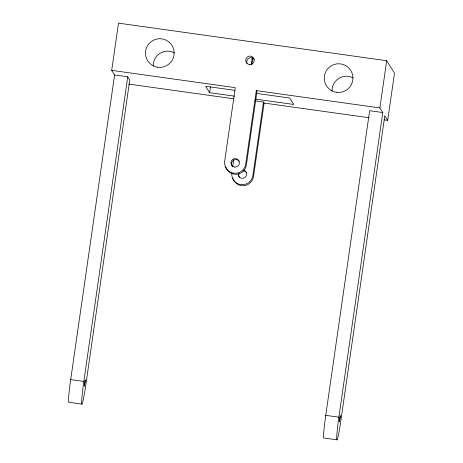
<?xml version="1.0" encoding="UTF-8"?>
<svg xmlns="http://www.w3.org/2000/svg" width="463" height="463" viewBox="0 0 463 463"><rect width="100%" height="100%" fill="white"/><g stroke="black" fill="none" stroke-linecap="round" stroke-linejoin="round"><path stroke-width="0.69" d="M81.939 404.118L68.79 402.278A21.275 1.221 -82 0 1 70.689 379.608L114.587 74.971L111.693 70.359L118.499 23.15L386.698 60.722L394.493 73.16L387.693 120.368L384.122 119.871M127.736 76.812L129.75 80.024L85.846 384.66A21.275 1.221 -82 0 1 81.818 404.066A21.275 1.221 -82 0 1 83.838 381.448L127.736 76.812L114.587 74.971M234.591 96.177L209.635 92.681L210.462 86.957M232.675 166.929L233.699 159.787M251.212 64.664L252.231 57.591M251.814 64.756L252.839 57.69M387.693 120.368L384.799 115.756L340.901 420.392A21.275 1.221 -82 0 1 336.867 439.798A21.275 1.221 -82 0 1 338.887 417.186L382.785 112.544L379.891 107.931L256.311 90.621L245.714 164.151A10.637 10.597 -32.1 0 1 233.688 173.185A10.637 10.597 -32.1 0 1 224.682 161.205L235.279 87.675L111.693 70.359M255.067 100.87L263.482 102.051L252.885 175.587A10.637 10.597 -32.1 0 1 241.13 184.65A10.637 10.597 -32.1 0 1 231.784 173.191M263.482 102.051L264.113 103.052L253.516 176.588A10.637 10.597 -32.1 0 1 232.773 178.041M336.989 439.85L323.84 438.01A21.275 1.221 -82 0 1 325.744 415.34L369.642 110.703L382.785 112.544M379.891 107.931L386.698 60.722M234.845 90.354L205.613 86.263L209.635 92.681M256.236 93.352L289.751 98.046L293.774 104.464L255.987 99.175M128.778 84.092L233.786 98.804M264.113 103.052L369.121 117.764M70.689 379.608L83.838 381.448M325.744 415.34L338.887 417.186M256.311 90.621L256.942 91.622L246.345 165.158A10.637 10.597 -32.1 0 1 225.603 166.611M246.964 63.443A4.254 4.236 -32.1 0 1 254.309 59.299M232.403 166.396A4.254 4.236 -32.1 0 1 233.259 160.458A4.254 4.236 -32.1 0 1 239.209 161.292M244.042 170.205A4.254 4.236 -32.1 0 1 244.915 177.497A4.254 4.236 -32.1 0 1 238.15 174.632M239.591 177.67A4.254 4.236 -32.1 0 1 239.087 173.457M243.602 170.911A4.254 4.236 -32.1 0 1 246.397 172.56M153.253 65.989A14.359 14.307 -32.1 0 1 174.366 52.834M332.052 91.043A14.359 14.307 -32.1 0 1 353.165 77.888M84.376 385.662L84.388 386.206L85.296 379.903L84.376 385.662M339.425 421.399L339.443 421.938L340.346 415.635L339.425 421.399M234.567 167.045A4.254 4.236 -32.1 0 0 239.122 161.251A4.254 4.236 -32.1 0 0 231.836 160.227A4.254 4.236 -32.1 0 0 234.567 167.045M157.75 67.228A14.359 14.307 -32.1 0 0 173.11 47.677A14.359 14.307 -32.1 0 0 148.519 44.234A14.359 14.307 -32.1 0 0 157.75 67.228M336.549 92.282A14.359 14.307 -32.1 0 0 351.909 72.732A14.359 14.307 -32.1 0 0 327.318 69.282A14.359 14.307 -32.1 0 0 336.549 92.282M249.343 64.525A4.254 4.236 -32.1 0 0 253.898 58.732A4.254 4.236 -32.1 0 0 246.605 57.707A4.254 4.236 -32.1 0 0 249.343 64.525"/></g></svg>
